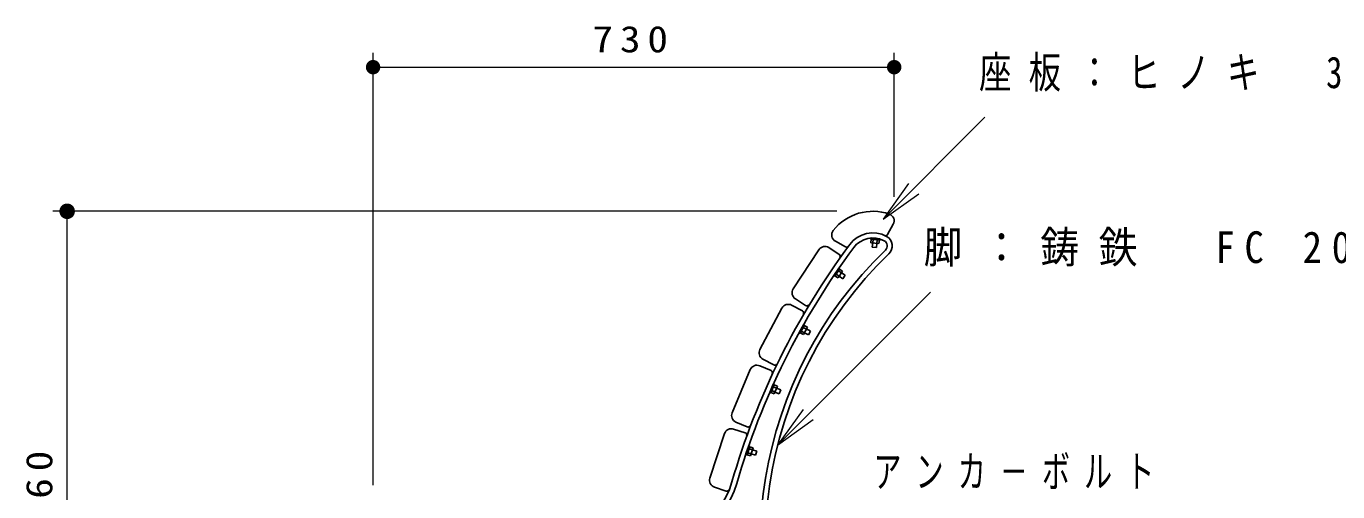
# Model space of a CAD drawing. Units: millimetres on the paper, scale 1:20. Extents: x -365 to 0, y -6 to 257.
# Drawn here: x -148.4 to -57.4, y 116.6 to 148.9 of the extents above; entities that cross this region are included whole.
import ezdxf

# ---------------------------------------------------------------- set-up
doc = ezdxf.new("R2010")
doc.units = ezdxf.units.MM
doc.layers.add('1_20', color=3, linetype='Continuous', lineweight=25)
doc.styles.add('ＭＳ ゴシック', font='')
doc.styles.get('ＭＳ ゴシック').set_extended_font_data('MS Gothic')

# ---------------------------------------------------------------- blocks, each defined once
blk = doc.blocks.new('filled_dot')
at = {"color": 0, "linetype": 'Continuous', "lineweight": -2, "const_width": 1.25}
blk.add_lwpolyline([(-0.625, 0, 1), (0.625, 0, 1)], format="xyb", close=True, dxfattribs=at)
blk = doc.blocks.new('open_arrow')
at = {"color": 0, "linetype": 'Continuous', "lineweight": -2}
blk.add_lwpolyline([(7.5, 1.25), (0, 0), (7.5, -1.25)], dxfattribs=at)

msp = doc.modelspace()

# ---------------------------------------------------------------- linework, layer by layer
at = {"layer": '1_20', "color": 7, "lineweight": 13}
for p, q in [((-124.322, 117.08), (-124.322, 147.086)), ((-88.151, 137.086), (-88.151, 147.086)), ((-124.322, 146.086), (-88.151, 146.086)), ((-88.92, 135.539), (-81.849, 142.61)), ((-92.133, 136.086), (-146.558, 136.086)), ((-145.558, 98.086), (-145.558, 136.086)), ((-96.242, 119.863), (-85.636, 130.469))]:
    msp.add_line(p, q, dxfattribs=at)
at = {"layer": '1_20'}
for p, q in [((-88.213, 135.181), (-88.603, 134.467)), ((-92.228, 134.006), (-91.518, 133.618)), ((-89.753, 134.155), (-89.78, 133.906)), ((-89.206, 133.844), (-89.78, 133.906)), ((-89.761, 134.231), (-89.769, 134.156)), ((-89.163, 134.091), (-89.769, 134.156)), ((-89.155, 134.165), (-89.761, 134.231)), ((-89.642, 133.891), (-89.674, 133.596)), ((-89.61, 134.139), (-89.636, 133.891)), ((-89.501, 134.203), (-89.489, 134.126)), ((-89.423, 134.119), (-89.435, 134.196)), ((-89.344, 133.859), (-89.376, 133.564)), ((-89.323, 134.108), (-89.35, 133.859)), ((-89.179, 134.092), (-89.206, 133.844)), ((-89.155, 134.165), (-89.163, 134.091)), ((-95.155, 130.697), (-93.377, 133.417)), ((-92.685, 133.562), (-91.973, 133.097)), ((-89.376, 133.564), (-89.674, 133.596)), ((-91.996, 132.132), (-92.329, 131.621)), ((-91.933, 132.091), (-92.267, 131.58)), ((-91.996, 132.132), (-91.933, 132.091)), ((-91.942, 132.077), (-91.732, 131.94)), ((-92.329, 131.621), (-92.266, 131.58)), ((-92.258, 131.594), (-92.048, 131.457)), ((-92.186, 131.84), (-92.112, 131.816)), ((-92.179, 131.715), (-91.969, 131.578)), ((-92.076, 131.872), (-92.15, 131.896)), ((-91.732, 131.94), (-92.048, 131.457)), ((-92.021, 131.956), (-91.811, 131.819)), ((-91.972, 131.573), (-91.708, 131.401)), ((-91.808, 131.824), (-91.544, 131.652)), ((-91.544, 131.652), (-91.708, 131.401)), ((-97.47, 126.496), (-95.943, 129.365)), ((-95.267, 129.571), (-94.516, 129.172)), ((-95.01, 130.005), (-94.299, 129.54)), ((-94.452, 128.208), (-94.739, 127.67)), ((-94.739, 127.67), (-94.672, 127.635)), ((-94.386, 128.173), (-94.672, 127.635)), ((-94.665, 127.649), (-94.444, 127.531)), ((-94.616, 127.901), (-94.54, 127.883)), ((-94.597, 127.776), (-94.376, 127.659)), ((-94.509, 127.942), (-94.584, 127.96)), ((-94.461, 128.031), (-94.241, 127.914)), ((-94.452, 128.208), (-94.386, 128.173)), ((-94.173, 128.041), (-94.444, 127.531)), ((-94.393, 128.159), (-94.173, 128.041)), ((-94.379, 127.654), (-94.101, 127.506)), ((-94.238, 127.919), (-93.959, 127.77)), ((-93.959, 127.77), (-94.1, 127.506)), ((-97.264, 125.82), (-96.514, 125.42)), ((-99.4, 122.105), (-98.136, 125.099)), ((-97.481, 125.365), (-96.698, 125.034)), ((-96.547, 124.081), (-96.785, 123.519)), ((-96.478, 124.051), (-96.716, 123.49)), ((-96.58, 123.81), (-96.657, 123.821)), ((-96.547, 124.081), (-96.478, 124.051)), ((-96.541, 123.903), (-96.31, 123.806)), ((-96.484, 124.036), (-96.254, 123.939)), ((-96.254, 123.939), (-96.479, 123.407)), ((-96.784, 123.519), (-96.715, 123.49)), ((-96.709, 123.505), (-96.479, 123.407)), ((-96.683, 123.76), (-96.606, 123.749)), ((-96.653, 123.638), (-96.423, 123.54)), ((-96.425, 123.535), (-96.134, 123.412)), ((-96.308, 123.811), (-96.018, 123.689)), ((-96.018, 123.689), (-96.134, 123.412)), ((-99.134, 121.45), (-98.351, 121.119)), ((-100.941, 117.567), (-99.924, 120.654)), ((-99.293, 120.972), (-98.486, 120.707)), ((-98.249, 119.777), (-98.435, 119.196)), ((-98.178, 119.754), (-98.364, 119.173)), ((-98.355, 119.445), (-98.278, 119.442)), ((-98.258, 119.505), (-98.335, 119.509)), ((-98.315, 119.326), (-98.077, 119.25)), ((-98.249, 119.777), (-98.178, 119.754)), ((-98.227, 119.601), (-97.989, 119.525)), ((-98.183, 119.739), (-97.945, 119.662)), ((-97.945, 119.662), (-98.121, 119.113)), ((-97.987, 119.53), (-97.693, 119.436)), ((-97.787, 119.151), (-97.693, 119.436)), ((-98.435, 119.196), (-98.364, 119.173)), ((-98.359, 119.189), (-98.121, 119.113)), ((-98.078, 119.245), (-97.787, 119.151)), ((-100.622, 116.936), (-99.815, 116.67))]:
    msp.add_line(p, q, dxfattribs=at)
for centre, radius, start, end in [((-89.633, 132.586), 3.5, 70.9015, 141.71342), ((-88.651, 135.421), 0.5, 331.30751, 70.90163), ((-91.988, 134.445), 0.5, 141.71339, 241.30747), ((-89.633, 132.586), 2, 61.31495, 143.41579), ((-89.633, 132.586), 1.65, 61.31495, 143.41579), ((-89.033, 133.683), 0.4, 313.87315, 61.315), ((-88.735, 134.539), 0.15, 245.30781, 331.30748), ((-89.033, 133.683), 0.75, 313.87315, 61.315), ((-49.484, 102.786), 52, 143.41576, 163.79285), ((-49.484, 102.786), 51.65, 143.41576, 163.79285), ((-69.107, 112.958), 28.35, 133.87331, 207.37908), ((-69.107, 112.958), 28, 133.87331, 209.46894), ((-92.959, 133.143), 0.5, 56.83035, 146.83035), ((-92.056, 132.971), 0.15, 326.83036, 56.83053), ((-91.446, 133.75), 0.15, 241.30751, 323.57713), ((-94.737, 130.423), 0.5, 146.83035, 236.83038), ((-95.502, 129.13), 0.5, 61.96637, 151.96637), ((-94.217, 129.665), 0.15, 236.83055, 326.83032), ((-94.587, 129.039), 0.15, 331.96638, 61.96655), ((-97.029, 126.261), 0.5, 151.96637, 241.96639), ((-97.675, 124.904), 0.5, 67.1024, 157.1024), ((-96.756, 124.896), 0.15, 337.10241, 67.10258), ((-96.443, 125.553), 0.15, 241.96657, 331.96633), ((-98.94, 121.911), 0.5, 157.1024, 247.10242), ((-98.293, 121.257), 0.15, 247.1026, 337.10236), ((-99.449, 120.497), 0.5, 71.77556, 161.77556), ((-98.533, 120.564), 0.15, 341.77556, 71.77573), ((-100.466, 117.411), 0.5, 161.77556, 251.77558), ((-105.179, 118.974), 6.35, 264.00013, 343.79283), ((-105.179, 118.974), 6, 264.00013, 343.79283), ((-99.768, 116.812), 0.15, 251.77576, 341.77552)]:
    msp.add_arc(centre, radius, start, end, dxfattribs=at)

# ---------------------------------------------------------------- block references
at = {"layer": '1_20', "color": 7, "lineweight": 13, "xscale": 0.4, "yscale": 0.4}
msp.add_blockref('filled_dot', (-124.322, 146.086), dxfattribs=at)
at = {"layer": '1_20', "color": 7, "lineweight": 13}
for name, p, xscale, yscale, rotation in [('filled_dot', (-88.151, 146.086), 0.4, 0.4, 180), ('open_arrow', (-88.92, 135.539), 0.4, 0.4, 45), ('filled_dot', (-145.558, 136.086), 0.431, 0.431, 270), ('open_arrow', (-96.242, 119.863), 0.4, 0.4, 45)]:
    msp.add_blockref(name, p, dxfattribs=dict(at, xscale=xscale, yscale=yscale, rotation=rotation))

# ---------------------------------------------------------------- texts
at = {"layer": '1_20', "color": 7, "style": 'ＭＳ ゴシック'}
for s, insert, char_height, attachment_point in [('\\T1.33;\\W1.15;730', (-106.237, 147.086), 1.833, 8), ('\\T1.53;\\W0.75;座板：ヒノキ\u300030t', (-82.258, 145.61), 2.199, 4), ('\\T1.5;\\W0.9;脚：鋳鉄\u3000FC\\~200', (-86.103, 133.469), 2.199, 4), ('\\T1.5;\\W0.65;アンカ－ボルト', (-89.593, 117.968), 2.199, 4)]:
    msp.add_mtext(s, dxfattribs=dict(at, insert=insert, char_height=char_height, attachment_point=attachment_point))
at = {"layer": '1_20', "color": 7, "insert": (-146.558, 117.086), "char_height": 1.833, "attachment_point": 8, "rotation": 90, "style": 'ＭＳ ゴシック'}
msp.add_mtext('\\T1.33;\\W1.15;760', dxfattribs=at)

doc.saveas('drawing.dxf')
